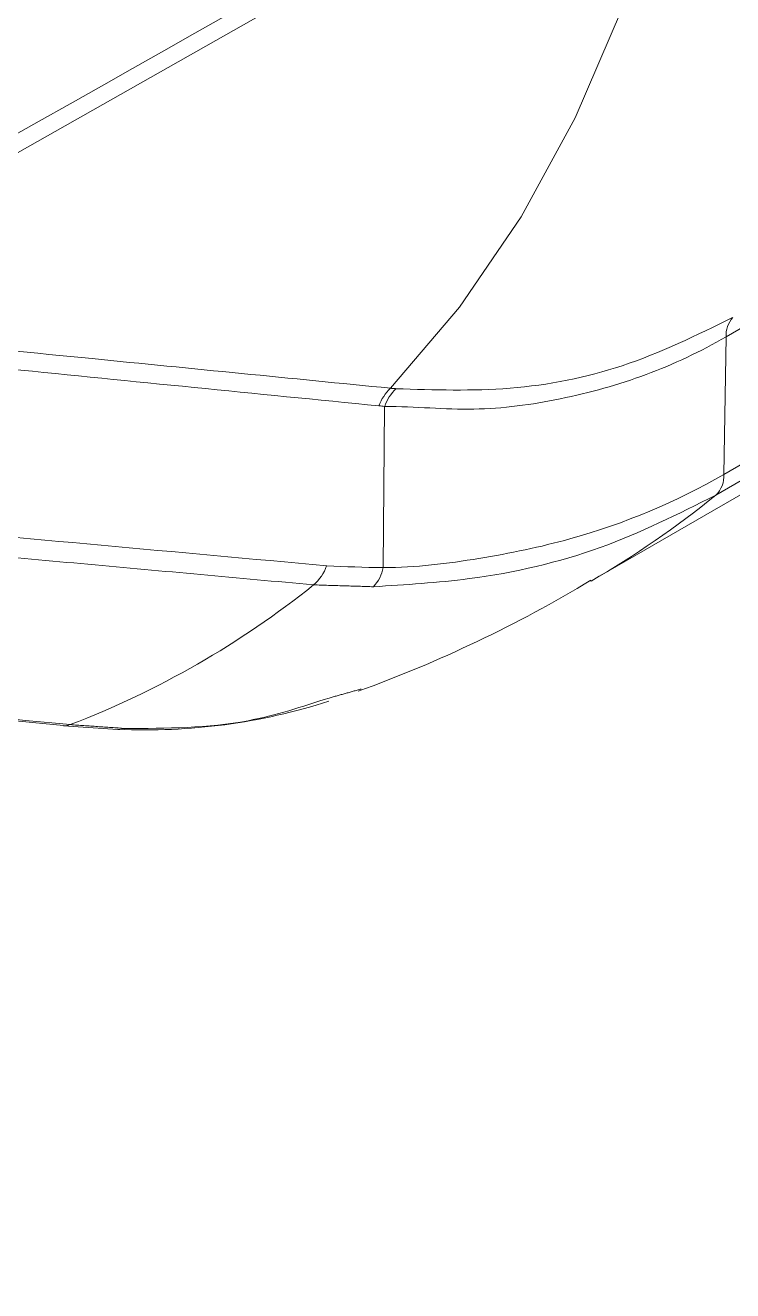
# Model space of a CAD drawing. Extents: x 2 to 136, y 1 to 99.
# Drawn here: x 100.744 to 101.617, y 78.728 to 80.29 of the extents above; entities that cross this region are included whole.
import ezdxf

# ---------------------------------------------------------------- set-up
doc = ezdxf.new("R2010")
doc.units = 0
doc.header["$MEASUREMENT"] = 0
doc.linetypes.add('SLD-Solid', pattern=[0])
doc.layers.add('OBJECT', color=7, linetype='CONTINUOUS')

msp = doc.modelspace()

# ---------------------------------------------------------------- linework, layer by layer
at = {"layer": 'OBJECT', "linetype": 'SLD-Solid', "lineweight": 15}
for p, q in [((102.2078, 80.2511), (101.6091, 79.9055)), ((101.6065, 79.7357), (102.2804, 80.1247)), ((102.2702, 80.099), (101.5964, 79.71)), ((101.6065, 79.7357), (101.6091, 79.9055)), ((101.4421, 79.6037), (101.895, 79.8652)), ((101.1862, 79.6207), (101.1878, 79.8196)), ((99.9301, 79.5086), (100.7917, 79.4255)), ((100.7915, 79.4254), (100.8585, 79.4209))]:
    msp.add_line(p, q, dxfattribs=at)
at = {"layer": 'OBJECT', "linetype": 'SLD-Solid', "lineweight": 15, "flags": 128}
for points in [[(101.1951, 79.8421), (101.2801, 79.9421), (101.3563, 80.0536), (101.4231, 80.1761), (101.4803, 80.3089), (101.5277, 80.4515), (101.565, 80.6033), (101.592, 80.7635), (101.6086, 80.9314), (101.6148, 81.1063)], [(98.1229, 78.6532), (98.7604, 79.0143), (101.4322, 80.5282)]]:
    msp.add_lwpolyline(points, dxfattribs=at)
at = {"layer": 'OBJECT', "linetype": 'SLD-Solid', "lineweight": 15}
for centre, radius, start, end in [((101.6437, 79.907), 0.0346, 139.6119, 182.4222), ((101.2353, 79.8002), 0.0581, 133.8192, 159.7768), ((101.2422, 79.8005), 0.0576, 134.6224, 160.5957), ((101.5738, 79.7338), 0.0328, 313.6403, 3.298), ((100.8524, 80.6246), 1.179, 300.0416, 309.127), ((101.0652, 79.6405), 0.054, 310.2133, 340.9052), ((101.1377, 79.6307), 0.0495, 317.1455, 348.379), ((100.6072, 80.9855), 1.6134, 289.8476, 301.1773), ((100.3966, 80.4759), 1.124, 291.026, 308.7499), ((100.8929, 80.1583), 0.7381, 267.349, 287.8353), ((100.793, 79.4423), 0.017, 265.3203, 293.5253), ((100.8596, 79.4437), 0.023, 267.9544, 289.7151)]:
    msp.add_arc(centre, radius, start, end, dxfattribs=at)
for points, knots in [([(101.4924, 81.6861), (101.4375, 81.6535), (101.1476, 81.4812), (100.0329, 80.8187), (98.9729, 80.189), (98.148, 79.6989)], [0, 0, 0, 0, 0.049218, 0.260105, 1, 1, 1, 1]), ([(98.148, 78.6922), (98.2068, 78.7254), (98.5007, 78.8918), (99.6156, 79.5229), (100.6715, 80.1208), (101.4924, 80.5856)], [0, 0, 0, 0, 0.052722, 0.263609, 1, 1, 1, 1]), ([(100.367, 79.9247), (100.3776, 79.9236), (100.5309, 79.9081), (100.8069, 79.8805), (101.0724, 79.8543), (101.1951, 79.8421)], [0, 0, 0, 0, 0.038137, 0.55531, 1, 1, 1, 1]), ([(101.2017, 79.8415), (101.249, 79.84), (101.3449, 79.8369), (101.4867, 79.8652), (101.5728, 79.9075), (101.6173, 79.9294)], [0, 0, 0, 0, 0.319145, 0.647516, 1, 1, 1, 1]), ([(101.1808, 79.8203), (101.0287, 79.8354), (100.7463, 79.8636), (100.4638, 79.8923), (100.3334, 79.9056)], [0, 0, 0, 0, 0.538434, 1, 1, 1, 1]), ([(101.6091, 79.9055), (101.6091, 79.9055), (101.5777, 79.8873), (101.5116, 79.8561), (101.407, 79.827), (101.2975, 79.8119), (101.2263, 79.8196), (101.1878, 79.8196), (101.1878, 79.8196)], [0, 0, 0, 0, 0.000004, 0.25468, 0.509356, 0.754674, 0.999996, 1, 1, 1, 1]), ([(101.1878, 79.8196), (101.1878, 79.8196), (101.1856, 79.8201), (101.1832, 79.8202), (101.1808, 79.8203)], [0, 0, 0, 0, 0.00031, 1, 1, 1, 1]), ([(101.1862, 79.6207), (101.1862, 79.6207), (101.2261, 79.6207), (101.3052, 79.6305), (101.4497, 79.6604), (101.5481, 79.7019), (101.6065, 79.7357), (101.6065, 79.7357)], [0, 0, 0, 0, 0.000004, 0.259099, 0.518181, 0.999995, 1, 1, 1, 1]), ([(100.0305, 79.7216), (100.2069, 79.7056), (100.569, 79.6728), (100.9307, 79.6398), (101.1163, 79.6229)], [0, 0, 0, 0, 0.486991, 1, 1, 1, 1]), ([(101.5964, 79.71), (101.55, 79.6867), (101.4557, 79.6395), (101.3111, 79.6055), (101.2137, 79.5995), (101.174, 79.597)], [0, 0, 0, 0, 0.365475, 0.741466, 1, 1, 1, 1]), ([(101.1163, 79.6229), (101.1394, 79.6218), (101.1625, 79.6207), (101.1862, 79.6207), (101.1862, 79.6207)], [0, 0, 0, 0, 0.999971, 1, 1, 1, 1]), ([(99.9328, 79.5101), (100.026, 79.5011), (100.3148, 79.4731), (100.604, 79.4455), (100.7998, 79.4267)], [0, 0, 0, 0, 0.322807, 1, 1, 1, 1]), ([(100.8674, 79.422), (100.9186, 79.4221), (101.0045, 79.4222), (101.0862, 79.4488), (101.1192, 79.4596)], [0, 0, 0, 0, 0.595798, 1, 1, 1, 1])]:
    msp.add_open_spline(points, degree=3, knots=knots, dxfattribs=at)
for points in [[(101.1951, 79.8421), (101.2017, 79.8415)], [(101.1001, 79.5993), (99.9865, 79.701)], [(101.174, 79.597), (101.1001, 79.5993)], [(101.1192, 79.4596), (101.1588, 79.4707)], [(100.7998, 79.4267), (100.8674, 79.422)]]:
    msp.add_open_spline(points, degree=1, dxfattribs=at)

doc.saveas('drawing.dxf')
